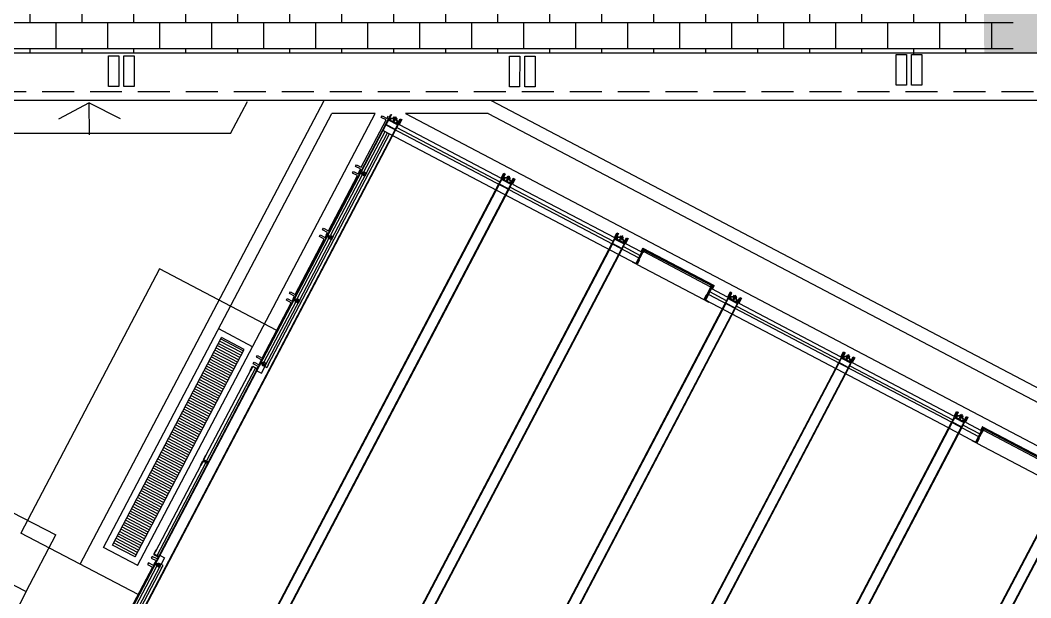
# Model space of a CAD drawing. Header units: millimetres. Extents: x -735 to -481, y 85 to 450.
# Drawn here: x -660.88 to -652.98, y 186.92 to 191.43 of the extents above; entities that cross this region are included whole.
import ezdxf

# ---------------------------------------------------------------- set-up
doc = ezdxf.new("R2010")
doc.units = ezdxf.units.MM
doc.linetypes.add('ACAD_ISO02W100', pattern=[15, 12, -3])
doc.linetypes.add('DASHED', pattern=[0.75, 0.5, -0.25])
for name, color, linetype in [('01', 1, 'CONTINUOUS'), ('A-CARPINTERIAS VENTANAS', 2, 'CONTINUOUS'), ('dib - cotas', 1, 'CONTINUOUS'), ('dib - muro vista1', 1, 'CONTINUOUS'), ('dib - muro vista2', 2, 'CONTINUOUS'), ('E-COLUMNAS MADERA', 6, 'CONTINUOUS'), ('fino', 8, 'CONTINUOUS'), ('SOLADOS EXTERIORES', 8, 'CONTINUOUS'), ('VISTA4', 3, 'CONTINUOUS')]:
    doc.layers.add(name, color=color, linetype=linetype)
doc.linetypes.add('BATTING', pattern='A,0.00254,-2.54,[134,ltypeshp.shx,S=2.54,R=0,X=-2.54,Y=0],-5.08,[134,ltypeshp.shx,S=2.54,R=180,X=2.54,Y=0],-2.54', length=10.16254)

msp = doc.modelspace()

# ---------------------------------------------------------------- hatches: boundary and pattern name
at = {"layer": '01'}
h = msp.add_hatch(dxfattribs=at)
h.set_pattern_fill('ANSI31', color=256, scale=0.0002, angle=332.27927, style=0)
h.set_pattern_definition([(17.27927383, (-865.3896366, 82.91433484), (-0.0001886137195, 0.0006063413765), [])])
h.paths.add_polyline_path([(-656.0166, 189.6331, 0.414214), (-656.0193, 189.6322), (-656.0195, 189.6319, 0.414214), (-656.0187, 189.6292), (-656.0109, 189.6251, 0.414214), (-656.0082, 189.626), (-656.0081, 189.6263, 0.414214), (-656.0089, 189.629)])
h.paths.add_polyline_path([(-656.0172, 189.6411), (-656.0186, 189.6385), (-656.005, 189.6314, 1), (-656.0037, 189.6339)])
h.paths.add_polyline_path([(-656.0128, 189.6494), (-656.0154, 189.6446), (-656.0105, 189.6421)])
h = msp.add_hatch(dxfattribs=at)
h.set_pattern_fill('ANSI31', color=256, scale=0.0002, angle=332.27927, style=0)
h.set_pattern_definition([(107.27927383, (-624.5946214, -43.6170101), (0.0006063413765, 0.0001886137195), [])])
h.paths.add_polyline_path([(-655.4732, 189.3475, -0.414214), (-655.4723, 189.3448), (-655.4725, 189.3444, -0.414214), (-655.4752, 189.3436), (-655.4829, 189.3477, -0.414214), (-655.4838, 189.3504), (-655.4836, 189.3507, -0.414214), (-655.4809, 189.3515)])
h.paths.add_polyline_path([(-655.4662, 189.3515), (-655.4676, 189.349), (-655.4811, 189.3561, -1), (-655.4798, 189.3587)])
h.paths.add_polyline_path([(-655.4618, 189.3599), (-655.4644, 189.3551), (-655.4692, 189.3576)])
h = msp.add_hatch(dxfattribs=at)
h.set_pattern_fill('ANSI31', color=256, scale=0.0002, angle=332.27927, style=0)
h.set_pattern_definition([(17.27927383, (-862.73396034, 81.51884795), (-0.0001886137195, 0.0006063413765), [])])
h.paths.add_polyline_path([(-653.3609, 188.2376, 0.414214), (-653.3636, 188.2367), (-653.3638, 188.2364, 0.414214), (-653.363, 188.2337), (-653.3553, 188.2296, 0.414214), (-653.3526, 188.2305), (-653.3524, 188.2308, 0.414214), (-653.3532, 188.2335)])
h.paths.add_polyline_path([(-653.3616, 188.2456), (-653.3629, 188.2431), (-653.3493, 188.2359, 1), (-653.348, 188.2384)])
h.paths.add_polyline_path([(-653.3572, 188.254), (-653.3597, 188.2491), (-653.3548, 188.2466)])
at = {"layer": 'fino'}
h = msp.add_hatch(dxfattribs=at)
h.set_pattern_fill('AR-B816', color=256, scale=0.001, style=0)
h.paths.add_polyline_path([(-650.8756, 194.0036), (-650.8756, 193.1036), (-653.3656, 193.1036), (-653.3467, 191.1747), (-645.8305, 191.1747), (-645.8305, 190.8757), (-570.2343, 190.7936), (-570.2343, 193.8114)])
h = msp.add_hatch(dxfattribs=at)
h.set_pattern_fill('AR-B816', color=256, scale=0.001, style=0)
h.paths.add_polyline_path([(-660.1899, 193.5146), (-660.1896, 193.7546), (-660.1096, 193.7545), (-660.1099, 193.5145)], flags=16)
h.paths.add_polyline_path([(-660.0699, 193.5144), (-660.0696, 193.7544), (-659.9896, 193.7543), (-659.9899, 193.5143)], flags=16)
h.paths.add_polyline_path([(-663.1079, 193.5175), (-663.1879, 193.5176), (-663.1877, 193.7576), (-663.1077, 193.7575)], flags=16)
h.paths.add_polyline_path([(-663.2279, 193.5177), (-663.3079, 193.5177), (-663.3077, 193.7577), (-663.2277, 193.7577)], flags=16)
h.paths.add_polyline_path([(-657.0558, 193.5113), (-657.0556, 193.7513), (-656.9756, 193.7513), (-656.9758, 193.5113)], flags=16)
h.paths.add_polyline_path([(-656.9358, 193.5112), (-656.9356, 193.7512), (-656.8556, 193.7511), (-656.8558, 193.5111)], flags=16)
h.paths.add_polyline_path([(-665.8993, 193.5204), (-665.9793, 193.5205), (-665.979, 193.7605), (-665.899, 193.7604)], flags=16)
h.paths.add_polyline_path([(-666.0193, 193.5205), (-666.0993, 193.5206), (-666.099, 193.7606), (-666.019, 193.7605)], flags=16)
h.paths.add_polyline_path([(-668.488, 193.5231), (-668.568, 193.5231), (-668.5677, 193.7631), (-668.4877, 193.7631)], flags=16)
h.paths.add_polyline_path([(-668.608, 193.5232), (-668.688, 193.5233), (-668.6877, 193.7633), (-668.6077, 193.7632)], flags=16)
h.paths.add_polyline_path([(-661.7422, 191.1747), (-657.0583, 191.1747), (-657.0583, 191.1513), (-656.9783, 191.1513), (-656.9783, 191.1059), (-656.9383, 191.1059), (-656.9383, 191.1512), (-656.8583, 191.1511), (-656.8583, 191.1747), (-654.1356, 191.1747), (-654.1356, 193.7694), (-664.0456, 193.7798), (-664.0456, 193.0989), (-665.6356, 193.1036), (-665.6356, 193.8036), (-668.9956, 193.7846), (-668.9958, 190.8756), (-668.6907, 190.8756), (-668.6904, 191.1633), (-668.6104, 191.1632), (-668.6105, 191.1059), (-668.5705, 191.1059), (-668.5704, 191.1631), (-668.4904, 191.1631), (-668.4907, 190.874), (-666.102, 190.874), (-666.1017, 191.1606), (-666.0217, 191.1605), (-666.0218, 191.1059), (-665.9818, 191.1059), (-665.9817, 191.1605), (-665.9017, 191.1604), (-665.902, 190.8712), (-663.3106, 190.8712), (-663.3103, 191.1577), (-663.2303, 191.1577), (-663.2304, 191.1059), (-663.1904, 191.1059), (-663.1903, 191.1576), (-663.1103, 191.1575), (-663.1106, 190.8682), (-661.8928, 190.8682)])
h = msp.add_hatch(dxfattribs=at)
h.set_pattern_fill('AR-B816', color=256, scale=0.001, style=0)
h.paths.add_polyline_path([(-653.1197, 193.1036), (-653.1656, 193.1036), (-653.1656, 193.8036), (-653.8356, 193.7691), (-653.8356, 193.5236), (-653.9156, 193.5236), (-653.9156, 193.7692), (-653.9556, 193.7692), (-653.9556, 193.5236), (-654.0356, 193.5236), (-654.0356, 193.7693), (-654.1356, 193.7694), (-654.1356, 191.1059), (-654.0356, 191.1059), (-654.0356, 191.1636), (-653.9556, 191.1636), (-653.9556, 191.1059), (-653.9156, 191.1059), (-653.9156, 191.1636), (-653.8356, 191.1636), (-653.8356, 191.1747), (-653.1197, 191.1747)])

# ---------------------------------------------------------------- linework, layer by layer
at = {"layer": '01', "linetype": 'ACAD_ISO02W100'}
for points in [[(-658.0279, 190.6168), (-660.8049, 185.3321)], [(-658.0235, 190.6145), (-660.8005, 185.3297)], [(-657.9526, 190.5773), (-660.7297, 185.2925)], [(-657.9482, 190.575), (-660.7252, 185.2902)], [(-657.1427, 190.1517), (-659.9197, 184.8669)], [(-657.1382, 190.1494), (-659.9153, 184.8646)], [(-657.0674, 190.1121), (-659.8444, 184.8274)], [(-657.063, 190.1098), (-659.84, 184.825)], [(-656.2574, 189.6865), (-659.0345, 184.4017)], [(-656.253, 189.6842), (-659.03, 184.3994)], [(-656.1822, 189.647), (-658.9592, 184.3622)], [(-656.1778, 189.6447), (-658.9548, 184.3599)], [(-659.7937, 189.4898), (-660.8784, 187.4256)], [(-658.8773, 189.0083), (-659.7937, 189.4898)], [(-655.3722, 189.2214), (-658.1492, 183.9366)], [(-655.3678, 189.219), (-658.1448, 183.9342)], [(-655.297, 189.1818), (-658.074, 183.897)], [(-655.2925, 189.1795), (-658.0696, 183.8947)], [(-659.0658, 188.8814), (-659.3314, 189.0209)], [(-659.1575, 188.8145), (-659.3345, 188.9075)], [(-659.1481, 188.8322), (-659.3252, 188.9252)], [(-659.1388, 188.8499), (-659.3159, 188.9429)], [(-659.1333, 188.8604), (-659.3104, 188.9534)], [(-659.204, 188.726), (-659.381, 188.819)], [(-659.1947, 188.7437), (-659.3717, 188.8367)], [(-659.1854, 188.7614), (-659.3624, 188.8544)], [(-659.1761, 188.7791), (-659.3531, 188.8721)], [(-659.1668, 188.7968), (-659.3438, 188.8898)], [(-659.2412, 188.6552), (-659.4182, 188.7482)], [(-659.2319, 188.6729), (-659.4089, 188.7659)], [(-659.2226, 188.6906), (-659.3996, 188.7836)], [(-659.2133, 188.7083), (-659.3903, 188.8013)], [(-654.487, 188.7562), (-657.264, 183.4714)], [(-654.4826, 188.7539), (-657.2596, 183.4691)], [(-659.2877, 188.5666), (-659.4647, 188.6597)], [(-659.2784, 188.5843), (-659.4554, 188.6774)], [(-659.2691, 188.602), (-659.4461, 188.6951)], [(-659.2598, 188.6197), (-659.4368, 188.7128)], [(-659.2505, 188.6374), (-659.4275, 188.7305)], [(-654.4117, 188.7167), (-657.1888, 183.4319)], [(-654.4073, 188.7143), (-657.1843, 183.4295)], [(-659.3249, 188.4958), (-659.502, 188.5888)], [(-659.3156, 188.5135), (-659.4927, 188.6065)], [(-659.3063, 188.5312), (-659.4833, 188.6243)], [(-659.297, 188.5489), (-659.474, 188.642)], [(-659.3714, 188.4073), (-659.5485, 188.5003)], [(-659.3621, 188.425), (-659.5392, 188.518)], [(-659.3528, 188.4427), (-659.5299, 188.5357)], [(-659.3435, 188.4604), (-659.5206, 188.5534)], [(-659.3342, 188.4781), (-659.5113, 188.5711)], [(-659.4086, 188.3365), (-659.5857, 188.4295)], [(-659.3993, 188.3542), (-659.5764, 188.4472)], [(-659.39, 188.3719), (-659.5671, 188.4649)], [(-659.3807, 188.3896), (-659.5578, 188.4826)], [(-659.4552, 188.2479), (-659.6322, 188.341)], [(-659.4459, 188.2657), (-659.6229, 188.3587)], [(-659.4365, 188.2834), (-659.6136, 188.3764)], [(-659.4272, 188.3011), (-659.6043, 188.3941)], [(-659.4179, 188.3188), (-659.595, 188.4118)], [(-659.4924, 188.1771), (-659.6694, 188.2702)], [(-659.4831, 188.1948), (-659.6601, 188.2879)], [(-659.4738, 188.2125), (-659.6508, 188.3056)], [(-659.4645, 188.2302), (-659.6415, 188.3233)], [(-653.6018, 188.291), (-656.3788, 183.0062)], [(-653.5973, 188.2887), (-656.3744, 183.0039)], [(-659.5389, 188.0886), (-659.7159, 188.1816)], [(-659.5296, 188.1063), (-659.7066, 188.1993)], [(-659.5203, 188.124), (-659.6973, 188.217)], [(-659.511, 188.1417), (-659.688, 188.2348)], [(-659.5017, 188.1594), (-659.6787, 188.2525)], [(-653.5265, 188.2515), (-656.3035, 182.9667)], [(-653.5221, 188.2492), (-656.2991, 182.9644)], [(-659.5761, 188.0178), (-659.7531, 188.1108)], [(-659.5668, 188.0355), (-659.7438, 188.1285)], [(-659.5575, 188.0532), (-659.7345, 188.1462)], [(-659.5482, 188.0709), (-659.7252, 188.1639)], [(-659.6226, 187.9293), (-659.7997, 188.0223)], [(-659.6133, 187.947), (-659.7904, 188.04)], [(-659.604, 187.9647), (-659.7811, 188.0577)], [(-659.5947, 187.9824), (-659.7717, 188.0754)], [(-659.5854, 188.0001), (-659.7624, 188.0931)], [(-659.6598, 187.8584), (-659.8369, 187.9515)], [(-659.6505, 187.8762), (-659.8276, 187.9692)], [(-659.6412, 187.8939), (-659.8183, 187.9869)], [(-659.6319, 187.9116), (-659.809, 188.0046)], [(-659.697, 187.7876), (-659.8741, 187.8807)], [(-659.6877, 187.8053), (-659.8648, 187.8984)], [(-659.6784, 187.823), (-659.8555, 187.9161)], [(-659.6691, 187.8407), (-659.8462, 187.9338)], [(-659.7436, 187.6991), (-659.9206, 187.7921)], [(-659.7343, 187.7168), (-659.9113, 187.8098)], [(-659.725, 187.7345), (-659.902, 187.8275)], [(-659.7156, 187.7522), (-659.8927, 187.8453)], [(-659.7063, 187.7699), (-659.8834, 187.863)], [(-652.7165, 187.8259), (-655.4936, 182.5411)], [(-652.7121, 187.8235), (-655.4891, 182.5388)], [(-652.6413, 187.7863), (-655.4183, 182.5015)], [(-659.7808, 187.6283), (-659.9578, 187.7213)], [(-659.7715, 187.646), (-659.9485, 187.739)], [(-659.7622, 187.6637), (-659.9392, 187.7567)], [(-659.7529, 187.6814), (-659.9299, 187.7744)], [(-652.6369, 187.784), (-655.4139, 182.4992)], [(-659.8273, 187.5398), (-660.0043, 187.6328)], [(-659.818, 187.5575), (-659.995, 187.6505)], [(-659.8087, 187.5752), (-659.9857, 187.6682)], [(-659.7994, 187.5929), (-659.9764, 187.6859)], [(-659.7901, 187.6106), (-659.9671, 187.7036)], [(-659.8645, 187.4689), (-660.0415, 187.562)], [(-659.8552, 187.4867), (-660.0322, 187.5797)], [(-659.8459, 187.5044), (-660.0229, 187.5974)], [(-659.8366, 187.5221), (-660.0136, 187.6151)], [(-659.911, 187.3804), (-660.0881, 187.4735)], [(-659.9017, 187.3981), (-660.0788, 187.4912)], [(-659.8924, 187.4158), (-660.0695, 187.5089)], [(-659.8831, 187.4335), (-660.0602, 187.5266)], [(-659.8738, 187.4512), (-660.0508, 187.5443)], [(-659.962, 186.9441), (-660.8784, 187.4256)], [(-659.9482, 187.3096), (-660.1253, 187.4026)], [(-659.9389, 187.3273), (-660.116, 187.4203)], [(-659.9296, 187.345), (-660.1067, 187.438)], [(-659.9203, 187.3627), (-660.0974, 187.4558)], [(-659.9644, 187.1713), (-660.2314, 187.3116)], [(-659.9854, 187.2388), (-660.1625, 187.3318)], [(-659.9761, 187.2565), (-660.1532, 187.3495)], [(-659.9668, 187.2742), (-660.1439, 187.3672)], [(-659.9575, 187.2919), (-660.1346, 187.3849)]]:
    msp.add_lwpolyline(points, dxfattribs=at)
at = {"layer": '01'}
for points in [[(-658.0235, 190.6145), (-657.9526, 190.5773)], [(-658.022, 190.6172), (-657.9512, 190.58)], [(-657.0674, 190.1121), (-657.1382, 190.1494)], [(-657.066, 190.1149), (-657.1368, 190.1521)], [(-656.1822, 189.647), (-656.253, 189.6842)], [(-656.1808, 189.6497), (-656.2516, 189.6869)], [(-655.4662, 189.3515), (-656.0172, 189.6411)], [(-655.4644, 189.3551), (-656.0154, 189.6446)], [(-656.0128, 189.6494), (-656.0105, 189.6421)], [(-655.4618, 189.3599), (-656.0128, 189.6494)], [(-656.0084, 189.6238), (-655.4855, 189.349)], [(-656.0608, 189.5233), (-655.5385, 189.2489)], [(-655.4618, 189.3599), (-655.4692, 189.3576)], [(-655.297, 189.1818), (-655.3678, 189.219)], [(-655.2955, 189.1845), (-655.3664, 189.2217)], [(-654.4117, 188.7167), (-654.4826, 188.7539)], [(-654.4103, 188.7194), (-654.4811, 188.7566)], [(-653.5265, 188.2515), (-653.5973, 188.2887)], [(-653.5251, 188.2542), (-653.5959, 188.2914)], [(-652.8106, 187.956), (-653.3616, 188.2456)], [(-652.8087, 187.9596), (-653.3597, 188.2491)], [(-653.3572, 188.254), (-653.3548, 188.2466)], [(-652.8062, 187.9644), (-653.3572, 188.2539)], [(-653.3527, 188.2283), (-652.8298, 187.9535)], [(-653.4051, 188.1278), (-652.8828, 187.8534)]]:
    msp.add_lwpolyline(points, dxfattribs=at)
for points in [[(-656.0195, 189.6319), (-656.0193, 189.6322, -0.414214), (-656.0166, 189.6331), (-656.0089, 189.629, -0.414214), (-656.0081, 189.6263), (-656.0082, 189.626, -0.414214), (-656.0109, 189.6251), (-656.0187, 189.6292, -0.414214)], [(-655.4725, 189.3444), (-655.4723, 189.3448, 0.414214), (-655.4732, 189.3475), (-655.4809, 189.3515, 0.414214), (-655.4836, 189.3507), (-655.4838, 189.3504, 0.414214), (-655.4829, 189.3477), (-655.4752, 189.3436, 0.414214)], [(-653.3638, 188.2364), (-653.3636, 188.2367, -0.414214), (-653.3609, 188.2376), (-653.3532, 188.2335, -0.414214), (-653.3524, 188.2308), (-653.3526, 188.2305, -0.414214), (-653.3553, 188.2296), (-653.363, 188.2337, -0.414214)]]:
    msp.add_lwpolyline(points, format="xyb", close=True, dxfattribs=at)
for centre, start, end in [((-656.0043, 189.6327), 242.27927, 62.27927), ((-655.4805, 189.3574), 62.27927, 242.27927), ((-653.3487, 188.2372), 242.27927, 62.27927)]:
    msp.add_arc(centre, 0.00142, start, end, dxfattribs=at)
at = {"layer": 'A-CARPINTERIAS VENTANAS'}
for p, q in [((-657.9877, 190.6555), (-657.9833, 190.6639)), ((-657.9833, 190.6639), (-657.9622, 190.6635)), ((-657.9622, 190.6635), (-657.9471, 190.6555)), ((-657.9471, 190.6555), (-657.9348, 190.6383)), ((-657.9348, 190.6383), (-657.9391, 190.63)), ((-657.0981, 190.1987), (-657.1025, 190.1904)), ((-657.077, 190.1983), (-657.0981, 190.1987)), ((-657.0618, 190.1903), (-657.077, 190.1983)), ((-657.0495, 190.1732), (-657.0618, 190.1903)), ((-657.0539, 190.1649), (-657.0495, 190.1732)), ((-656.2129, 189.7335), (-656.2173, 189.7252)), ((-656.1918, 189.7331), (-656.2129, 189.7335)), ((-656.1766, 189.7252), (-656.1918, 189.7331)), ((-656.1643, 189.708), (-656.1766, 189.7252)), ((-656.1687, 189.6997), (-656.1643, 189.708)), ((-655.3277, 189.2684), (-655.332, 189.2601)), ((-655.3066, 189.268), (-655.3277, 189.2684)), ((-655.2914, 189.26), (-655.3066, 189.268)), ((-655.2791, 189.2429), (-655.2914, 189.26)), ((-655.2835, 189.2345), (-655.2791, 189.2429)), ((-654.4424, 188.8032), (-654.4468, 188.7949)), ((-654.4213, 188.8028), (-654.4424, 188.8032)), ((-654.4062, 188.7948), (-654.4213, 188.8028)), ((-654.3939, 188.7777), (-654.4062, 188.7948)), ((-654.3982, 188.7694), (-654.3939, 188.7777)), ((-653.5572, 188.3381), (-653.5616, 188.3297)), ((-653.5361, 188.3377), (-653.5572, 188.3381)), ((-653.5209, 188.3297), (-653.5361, 188.3377)), ((-653.5086, 188.3125), (-653.5209, 188.3297)), ((-653.513, 188.3042), (-653.5086, 188.3125))]:
    msp.add_line(p, q, dxfattribs=at)
for points in [[(-658.2332, 190.2509), (-658.2232, 190.27), (-658.2615, 190.2902), (-658.2548, 190.303), (-658.2164, 190.2828), (-658.0221, 190.6526), (-658.0604, 190.6728), (-658.0537, 190.6856), (-658.0154, 190.6654), (-658.0053, 190.6846)], [(-658.0279, 190.6168), (-657.986, 190.6965)], [(-657.9877, 190.6555), (-657.9904, 190.6569), (-657.9851, 190.6669), (-657.9615, 190.6664), (-657.945, 190.6578), (-657.9313, 190.6386), (-657.9365, 190.6286), (-657.9391, 190.63)], [(-657.9704, 190.6403), (-657.9591, 190.6618)], [(-657.9615, 190.6356), (-657.9502, 190.6572)], [(-657.9563, 190.6742), (-657.9606, 190.666)], [(-657.9534, 190.6727), (-657.9506, 190.6779)], [(-657.9533, 190.6621), (-657.9489, 190.6704)], [(-657.9526, 190.6342), (-657.9334, 190.6241), (-657.9132, 190.6624), (-657.9004, 190.6557), (-657.9206, 190.6174), (-657.1234, 190.1985), (-657.1033, 190.2368), (-657.0905, 190.2301), (-657.1106, 190.1918), (-657.0914, 190.1817)], [(-657.9506, 190.6779), (-657.9418, 190.6733)], [(-657.9416, 190.6665), (-657.9459, 190.6583)], [(-657.9445, 190.6681), (-657.9418, 190.6733)], [(-658.9711, 188.7258), (-658.0115, 190.5518)], [(-658.0467, 190.5703), (-656.0705, 189.5318)], [(-658.0235, 190.6145), (-656.0472, 189.5761)], [(-658.9437, 188.7391), (-657.9956, 190.5434)], [(-658.4907, 189.7544), (-658.4807, 189.7736), (-658.519, 189.7938), (-658.5123, 189.8066), (-658.4739, 189.7864), (-658.2471, 190.2182), (-658.2854, 190.2383), (-658.2787, 190.2511), (-658.2403, 190.231), (-658.2202, 190.2694)], [(-658.2326, 190.2458), (-658.2071, 190.2324)], [(-658.2279, 190.2546), (-658.2025, 190.2412)], [(-658.1998, 190.2398), (-658.1928, 190.2362)], [(-658.1928, 190.2362), (-658.1975, 190.2273)], [(-658.2045, 190.231), (-658.1975, 190.2273)], [(-657.0539, 190.1649), (-657.0513, 190.1635), (-657.046, 190.1734), (-657.0598, 190.1927), (-657.0762, 190.2013), (-657.0999, 190.2017), (-657.1051, 190.1918), (-657.1025, 190.1904)], [(-657.0852, 190.1751), (-657.0739, 190.1966)], [(-657.0763, 190.1705), (-657.065, 190.192)], [(-657.0711, 190.2091), (-657.0754, 190.2008)], [(-657.0681, 190.2075), (-657.0654, 190.2128)], [(-657.068, 190.197), (-657.0637, 190.2052)], [(-657.0673, 190.169), (-657.0482, 190.1589), (-657.028, 190.1973), (-657.0152, 190.1906), (-657.0354, 190.1522), (-656.2382, 189.7333), (-656.2181, 189.7717), (-656.2053, 189.7649), (-656.2254, 189.7266), (-656.2062, 189.7165)], [(-657.0565, 190.2081), (-657.0654, 190.2128)], [(-657.063, 190.1098), (-657.0211, 190.1895)], [(-657.0563, 190.2014), (-657.0607, 190.1931)], [(-657.0593, 190.2029), (-657.0565, 190.2081)], [(-658.7494, 189.2574), (-658.7393, 189.2766), (-658.7777, 189.2967), (-658.771, 189.3095), (-658.7326, 189.2894), (-658.5057, 189.7211), (-658.5441, 189.7413), (-658.5373, 189.7541), (-658.499, 189.7339), (-658.4788, 189.7723)], [(-658.4912, 189.7487), (-658.4678, 189.7364)], [(-658.4866, 189.7575), (-658.4631, 189.7452)], [(-658.4651, 189.735), (-658.4581, 189.7313)], [(-658.4605, 189.7438), (-658.4535, 189.7401)], [(-658.4535, 189.7401), (-658.4581, 189.7313)], [(-656.1687, 189.6997), (-656.166, 189.6983), (-656.1608, 189.7083), (-656.1746, 189.7275), (-656.191, 189.7361), (-656.2147, 189.7366), (-656.2199, 189.7266), (-656.2173, 189.7252)], [(-656.1999, 189.71), (-656.1886, 189.7315)], [(-656.1911, 189.7053), (-656.1798, 189.7268)], [(-656.1858, 189.7439), (-656.1902, 189.7357)], [(-656.1829, 189.7424), (-656.1802, 189.7476)], [(-656.1828, 189.7318), (-656.1785, 189.7401)], [(-656.1821, 189.7039), (-656.1629, 189.6938), (-656.1428, 189.7321), (-656.13, 189.7254), (-656.1501, 189.6871), (-656.0261, 189.6219), (-656.0215, 189.6306), (-656.0084, 189.6238), (-656.013, 189.615)], [(-656.1713, 189.7429), (-656.1802, 189.7476)], [(-656.1778, 189.6447), (-656.1359, 189.7243)], [(-656.1711, 189.7362), (-656.1755, 189.7279)], [(-656.174, 189.7377), (-656.1713, 189.7429)], [(-653.6018, 188.291), (-655.5028, 189.29)], [(-655.321, 189.2514), (-655.3402, 189.2614), (-655.32, 189.2998), (-655.3328, 189.3065), (-655.353, 189.2682), (-655.477, 189.3334), (-655.4724, 189.3421), (-655.4855, 189.349), (-655.4901, 189.3402)], [(-659.0076, 188.7604), (-658.9975, 188.7796), (-659.0358, 188.7997), (-659.0291, 188.8125), (-658.9908, 188.7924), (-658.7639, 189.2242), (-658.8022, 189.2443), (-658.7955, 189.2571), (-658.7572, 189.2369), (-658.737, 189.2753)], [(-658.7494, 189.2517), (-658.7283, 189.2406)], [(-658.7447, 189.2606), (-658.7236, 189.2495)], [(-658.7256, 189.2392), (-658.7186, 189.2356)], [(-658.721, 189.2481), (-658.714, 189.2444)], [(-658.714, 189.2444), (-658.7186, 189.2356)], [(-653.625, 188.2468), (-655.526, 189.2457)], [(-655.2835, 189.2345), (-655.2808, 189.2331), (-655.2756, 189.2431), (-655.2894, 189.2623), (-655.3058, 189.271), (-655.3295, 189.2714), (-655.3347, 189.2614), (-655.332, 189.2601)], [(-655.3147, 189.2448), (-655.3034, 189.2663)], [(-655.3059, 189.2402), (-655.2946, 189.2617)], [(-655.3006, 189.2788), (-655.3049, 189.2705)], [(-655.2977, 189.2772), (-655.2949, 189.2824)], [(-655.2976, 189.2666), (-655.2932, 189.2749)], [(-655.2969, 189.2387), (-655.2777, 189.2286), (-655.2576, 189.2669), (-655.2448, 189.2602), (-655.2649, 189.2219), (-654.4677, 188.803), (-654.4476, 188.8413), (-654.4348, 188.8346), (-654.455, 188.7963), (-654.4358, 188.7862)], [(-655.2861, 189.2778), (-655.2949, 189.2824)], [(-655.2925, 189.1795), (-655.2507, 189.2592)], [(-655.2859, 189.271), (-655.2902, 189.2628)], [(-655.2888, 189.2726), (-655.2861, 189.2778)], [(-654.4154, 188.8136), (-654.4197, 188.8053)], [(-654.4124, 188.8121), (-654.4097, 188.8173)], [(-654.4009, 188.8126), (-654.4097, 188.8173)], [(-654.4036, 188.8074), (-654.4009, 188.8126)], [(-659.0394, 188.696), (-659.0228, 188.7276), (-659.0611, 188.7477), (-659.0544, 188.7605), (-659.016, 188.7404), (-658.9959, 188.7787)], [(-659.0099, 188.756), (-658.9888, 188.7449)], [(-659.0052, 188.7648), (-658.9841, 188.7537)], [(-658.9861, 188.7435), (-658.9791, 188.7398)], [(-658.9815, 188.7523), (-658.9745, 188.7487)], [(-658.9791, 188.7398), (-658.9745, 188.7487)], [(-658.9437, 188.7391), (-658.9551, 188.7174), (-658.9711, 188.7258)], [(-654.3982, 188.7694), (-654.3956, 188.768), (-654.3904, 188.7779), (-654.4041, 188.7972), (-654.4206, 188.8058), (-654.4442, 188.8063), (-654.4495, 188.7963), (-654.4468, 188.7949)], [(-654.4295, 188.7796), (-654.4182, 188.8012)], [(-654.4206, 188.775), (-654.4093, 188.7965)], [(-654.4124, 188.8015), (-654.408, 188.8097)], [(-654.4117, 188.7735), (-654.3925, 188.7634), (-654.3723, 188.8018), (-654.3595, 188.7951), (-654.3797, 188.7567), (-653.5825, 188.3378), (-653.5624, 188.3762), (-653.5496, 188.3695), (-653.5697, 188.3311), (-653.5505, 188.321)], [(-654.4073, 188.7143), (-654.3655, 188.794)], [(-654.4007, 188.8059), (-654.405, 188.7976)], [(-659.4308, 188.0306), (-659.0742, 188.7093)], [(-659.4259, 187.9862), (-659.0435, 188.714)], [(-659.0394, 188.696), (-658.9973, 188.6739), (-658.9689, 188.728)], [(-653.513, 188.3042), (-653.5104, 188.3028), (-653.5051, 188.3128), (-653.5189, 188.332), (-653.5353, 188.3406), (-653.559, 188.3411), (-653.5642, 188.3311), (-653.5616, 188.3297)], [(-653.5302, 188.3484), (-653.5345, 188.3402)], [(-653.5272, 188.3469), (-653.5245, 188.3521)], [(-653.5271, 188.3363), (-653.5228, 188.3446)], [(-653.5156, 188.3474), (-653.5245, 188.3521)], [(-653.5154, 188.3407), (-653.5198, 188.3325)], [(-653.5184, 188.3422), (-653.5156, 188.3474)], [(-653.5973, 188.2887), (-653.3915, 188.1806)], [(-653.5443, 188.3145), (-653.533, 188.336)], [(-653.5354, 188.3098), (-653.5241, 188.3313)], [(-653.5264, 188.3084), (-653.5073, 188.2983), (-653.4871, 188.3366), (-653.4743, 188.3299), (-653.4945, 188.2916), (-653.3704, 188.2264), (-653.3658, 188.2352), (-653.3527, 188.2283), (-653.3573, 188.2195)], [(-653.5221, 188.2492), (-653.4802, 188.3288)], [(-653.6206, 188.2445), (-653.4148, 188.1363)], [(-659.4708, 187.9545), (-659.8274, 187.2758)], [(-659.4315, 187.9756), (-659.8139, 187.2478)], [(-660.8374, 186.9698), (-660.6048, 187.4125)], [(-659.7967, 187.2546), (-659.8133, 187.2231), (-659.8517, 187.2432), (-659.8584, 187.2304), (-659.8201, 187.2103), (-659.8402, 187.1719)], [(-659.7967, 187.2546), (-659.7547, 187.2326), (-659.7831, 187.1784)], [(-659.7939, 187.1598), (-660.742, 185.3555)], [(-659.8318, 187.1919), (-659.8418, 187.1727), (-659.8802, 187.1929), (-659.8869, 187.1801), (-659.8486, 187.16), (-660.0754, 186.7282), (-660.1138, 186.7483), (-660.1205, 186.7355), (-660.0822, 186.7154), (-660.1023, 186.677)], [(-659.8341, 187.1875), (-659.813, 187.1764)], [(-659.8294, 187.1964), (-659.8083, 187.1853)], [(-659.8103, 187.175), (-659.8033, 187.1713)], [(-659.8057, 187.1839), (-659.7987, 187.1802)], [(-659.7987, 187.1802), (-659.8033, 187.1713)], [(-659.778, 187.1514), (-659.7666, 187.1731), (-659.7825, 187.1815)], [(-659.778, 187.1514), (-660.7261, 185.3471)]]:
    msp.add_lwpolyline(points, dxfattribs=at)
for points in [[(-658.0279, 190.6168), (-657.986, 190.6965), (-657.9816, 190.6942), (-658.0014, 190.6566), (-657.9306, 190.6194), (-657.9108, 190.657), (-657.9064, 190.6547), (-657.9482, 190.575), (-657.9526, 190.5773), (-657.9329, 190.6149), (-658.0037, 190.6521), (-658.0235, 190.6145)], [(-657.9607, 190.6766), (-657.938, 190.6647), (-657.9423, 190.6564), (-657.9651, 190.6683)], [(-658.1985, 190.2489), (-658.1767, 190.2375), (-658.1894, 190.2133), (-658.2112, 190.2247)], [(-658.1972, 190.2449), (-658.1808, 190.2362), (-658.1907, 190.2173), (-658.2071, 190.226)], [(-657.063, 190.1098), (-657.0211, 190.1895), (-657.0256, 190.1918), (-657.0453, 190.1542), (-657.1161, 190.1914), (-657.0964, 190.229), (-657.1008, 190.2314), (-657.1427, 190.1517), (-657.1382, 190.1494), (-657.1185, 190.187), (-657.0477, 190.1498), (-657.0674, 190.1121)], [(-657.0519, 190.199), (-657.0746, 190.211), (-657.0789, 190.2027), (-657.0562, 190.1908)], [(-656.1778, 189.6447), (-656.1359, 189.7243), (-656.1403, 189.7267), (-656.1601, 189.689), (-656.2309, 189.7262), (-656.2111, 189.7639), (-656.2156, 189.7662), (-656.2574, 189.6865), (-656.253, 189.6842), (-656.2332, 189.7218), (-656.1624, 189.6846), (-656.1822, 189.647)], [(-658.4591, 189.7529), (-658.4373, 189.7414), (-658.4501, 189.7173), (-658.4718, 189.7287)], [(-658.4578, 189.7488), (-658.4414, 189.7402), (-658.4513, 189.7213), (-658.4678, 189.73)], [(-656.1667, 189.7339), (-656.1894, 189.7458), (-656.1937, 189.7375), (-656.171, 189.7256)], [(-656.062, 189.5274), (-656.012, 189.6227), (-656.0204, 189.6271), (-656.0705, 189.5318)], [(-656.0064, 189.6288), (-656.005, 189.6314), (-656.0186, 189.6385), (-656.0128, 189.6494), (-656.0155, 189.6508), (-656.0283, 189.6264), (-656.0257, 189.625), (-656.02, 189.6359)], [(-656.0948, 189.5446), (-656.062, 189.5274), (-656.0448, 189.5601), (-656.0422, 189.5587), (-656.0608, 189.5233), (-656.0962, 189.5419)], [(-655.5345, 189.2501), (-655.4844, 189.3455), (-655.4759, 189.341), (-655.526, 189.2457)], [(-655.4825, 189.3535), (-655.4811, 189.3561), (-655.4676, 189.349), (-655.4618, 189.3599), (-655.4592, 189.3585), (-655.472, 189.3341), (-655.4747, 189.3355), (-655.469, 189.3464)], [(-655.2925, 189.1795), (-655.2507, 189.2592), (-655.2551, 189.2615), (-655.2749, 189.2239), (-655.3457, 189.2611), (-655.3259, 189.2987), (-655.3303, 189.301), (-655.3722, 189.2214), (-655.3678, 189.219), (-655.348, 189.2567), (-655.2772, 189.2194), (-655.297, 189.1818)], [(-658.7196, 189.2571), (-658.6978, 189.2457), (-658.7105, 189.2215), (-658.7323, 189.233)], [(-658.7183, 189.2531), (-658.7019, 189.2444), (-658.7118, 189.2256), (-658.7283, 189.2342)], [(-655.5017, 189.2329), (-655.5345, 189.2501), (-655.5172, 189.2829), (-655.5199, 189.2843), (-655.5385, 189.2489), (-655.5031, 189.2303)], [(-655.2814, 189.2687), (-655.3042, 189.2806), (-655.3085, 189.2724), (-655.2858, 189.2604)], [(-654.4073, 188.7143), (-654.3655, 188.794), (-654.3699, 188.7963), (-654.3896, 188.7587), (-654.4605, 188.7959), (-654.4407, 188.8335), (-654.4451, 188.8359), (-654.487, 188.7562), (-654.4826, 188.7539), (-654.4628, 188.7915), (-654.392, 188.7543), (-654.4117, 188.7167)], [(-654.3962, 188.8035), (-654.4189, 188.8155), (-654.4233, 188.8072), (-654.4006, 188.7953)], [(-658.9928, 188.7372), (-658.9711, 188.7258), (-658.9583, 188.75), (-658.9801, 188.7614)], [(-658.9888, 188.7385), (-658.9723, 188.7298), (-658.9624, 188.7487), (-658.9788, 188.7573)], [(-659.0328, 188.7084), (-659.0656, 188.7256), (-659.0828, 188.6929), (-659.0854, 188.6943), (-659.0668, 188.7297), (-659.0314, 188.7111)], [(-653.5221, 188.2492), (-653.4802, 188.3288), (-653.4847, 188.3312), (-653.5044, 188.2935), (-653.5752, 188.3308), (-653.5555, 188.3684), (-653.5599, 188.3707), (-653.6018, 188.291), (-653.5973, 188.2887), (-653.5776, 188.3263), (-653.5067, 188.2891), (-653.5265, 188.2515)], [(-653.511, 188.3384), (-653.5337, 188.3503), (-653.538, 188.3421), (-653.5153, 188.3301)], [(-653.4064, 188.1319), (-653.3563, 188.2272), (-653.3647, 188.2316), (-653.4148, 188.1363)], [(-653.3507, 188.2333), (-653.3493, 188.2359), (-653.3629, 188.2431), (-653.3572, 188.254), (-653.3598, 188.2553), (-653.3727, 188.2309), (-653.37, 188.2295), (-653.3643, 188.2404)], [(-653.4391, 188.1491), (-653.4064, 188.1319), (-653.3892, 188.1646), (-653.3865, 188.1632), (-653.4051, 188.1278), (-653.4405, 188.1464)], [(-659.4153, 187.9806), (-659.448, 187.9978), (-659.4308, 188.0306), (-659.4335, 188.032), (-659.4521, 187.9966), (-659.4167, 187.978)], [(-659.4208, 187.97), (-659.4536, 187.9872), (-659.4708, 187.9545), (-659.4735, 187.9559), (-659.4549, 187.9913), (-659.4194, 187.9727)], [(-659.8033, 187.2422), (-659.836, 187.2594), (-659.8188, 187.2922), (-659.8215, 187.2936), (-659.8401, 187.2582), (-659.8047, 187.2396)], [(-659.8043, 187.1929), (-659.7825, 187.1815), (-659.7952, 187.1573), (-659.817, 187.1688)], [(-659.803, 187.1889), (-659.7866, 187.1802), (-659.7965, 187.1614), (-659.8129, 187.17)]]:
    msp.add_lwpolyline(points, close=True, dxfattribs=at)
at = {"layer": 'A-CARPINTERIAS VENTANAS', "linetype": 'BATTING'}
for points in [[(-658.1958, 190.2475), (-658.0306, 190.5618)], [(-657.9383, 190.5938), (-657.1328, 190.1705)], [(-658.2085, 190.2233), (-658.4564, 189.7515)], [(-657.0531, 190.1286), (-656.2476, 189.7053)], [(-658.7171, 189.2555), (-658.4692, 189.7273)], [(-656.1679, 189.6635), (-656.0373, 189.5949)], [(-655.3623, 189.2402), (-655.4929, 189.3088)], [(-658.7295, 189.2319), (-658.9774, 188.76)], [(-655.2827, 189.1983), (-654.4771, 188.775)], [(-654.3974, 188.7331), (-653.5919, 188.3098)], [(-653.5122, 188.268), (-653.3816, 188.1994)], [(-660.0623, 186.6955), (-659.8143, 187.1673)]]:
    msp.add_lwpolyline(points, dxfattribs=at)
at = {"layer": 'A-CARPINTERIAS VENTANAS'}
msp.add_lwpolyline([(-655.4725, 189.3444), (-655.4723, 189.3448, 0.414214), (-655.4732, 189.3475), (-655.4809, 189.3515, 0.414214), (-655.4836, 189.3507), (-655.4838, 189.3504, 0.414214), (-655.4829, 189.3477), (-655.4752, 189.3436, 0.414214)], format="xyb", close=True, dxfattribs=at)
at = {"layer": 'dib - cotas'}
for points in [[(-659.2382, 190.547), (-659.1062, 190.7982)], [(-659.2382, 190.547), (-661.4371, 190.547), (-662.5384, 188.4072)]]:
    msp.add_lwpolyline(points, dxfattribs=at)
at = {"layer": 'dib - muro vista1'}
for p, q in [((-658.1083, 190.7036), (-658.4472, 190.7036)), ((-657.2247, 190.7036), (-657.8697, 190.7036))]:
    msp.add_line(p, q, dxfattribs=at)
for points in [[(-660.3414, 190.5371), (-660.3436, 190.7871), (-660.5848, 190.6599)], [(-660.413, 187.1811), (-658.5076, 190.8036)], [(-660.3436, 190.7871), (-660.1003, 190.6643)], [(-657.2, 190.8036), (-646.0805, 184.9605)], [(-660.2314, 187.3116), (-658.4472, 190.7036)], [(-659.9658, 187.172), (-658.1083, 190.7036)], [(-657.8697, 190.7036), (-646.1805, 184.5612)], [(-657.2247, 190.7036), (-646.1805, 184.9001)], [(-660.1625, 187.3318), (-659.3104, 188.9534)], [(-659.9854, 187.2388), (-659.1333, 188.8604)]]:
    msp.add_lwpolyline(points, dxfattribs=at)
at = {"layer": 'dib - muro vista2'}
msp.add_lwpolyline([(-660.8374, 186.9698), (-662.218, 184.2863), (-676.8525, 191.8164), (-675.9571, 193.4609)], dxfattribs=at)
at = {"layer": 'E-COLUMNAS MADERA'}
for points in [[(-660.1125, 190.9145), (-660.1925, 190.9146), (-660.1923, 191.1546), (-660.1123, 191.1545)], [(-659.9925, 190.9143), (-660.0725, 190.9144), (-660.0723, 191.1544), (-659.9923, 191.1543)], [(-656.9785, 190.9113), (-657.0585, 190.9113), (-657.0583, 191.1513), (-656.9783, 191.1513)], [(-656.8585, 190.9111), (-656.9385, 190.9112), (-656.9383, 191.1512), (-656.8583, 191.1511)], [(-653.9556, 190.9236), (-654.0356, 190.9236), (-654.0356, 191.1636), (-653.9556, 191.1636)], [(-653.8356, 190.9236), (-653.9156, 190.9236), (-653.9156, 191.1636), (-653.8356, 191.1636)]]:
    msp.add_lwpolyline(points, close=True, dxfattribs=at)
at = {"layer": 'SOLADOS EXTERIORES'}
msp.add_line((-646.0805, 190.8036), (-658.5076, 190.8036), dxfattribs=at)
for points in [[(-645.8305, 191.1747), (-661.7422, 191.1747), (-663.2086, 188.1896), (-660.8374, 186.9698)], [(-658.5076, 190.8036), (-661.5896, 190.8036), (-662.7608, 188.5215)], [(-662.7608, 188.5215), (-660.6048, 187.4125)]]:
    msp.add_lwpolyline(points, dxfattribs=at)
at = {"layer": 'VISTA4', "linetype": 'DASHED', "ltscale": 0.5}
msp.add_line((-671.2123, 190.8757), (-598.7256, 190.8757), dxfattribs=at)

doc.saveas('drawing.dxf')
